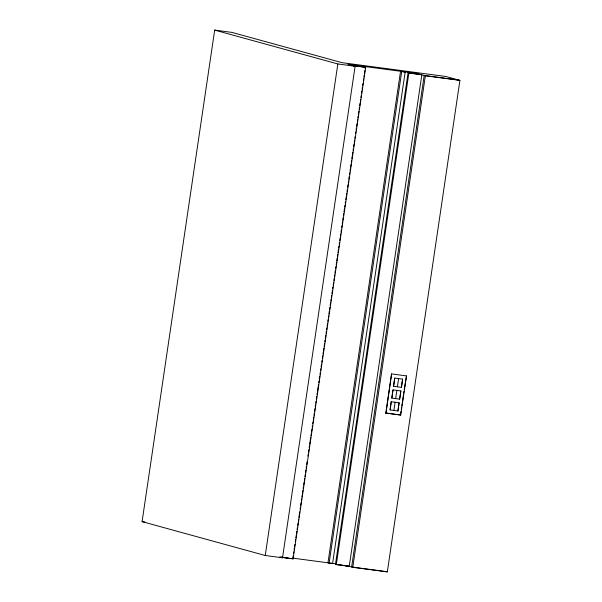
<?xml version="1.0" encoding="UTF-8"?>
<svg xmlns="http://www.w3.org/2000/svg" width="602" height="602" viewBox="0 0 602 602"><rect width="100%" height="100%" fill="white"/><g stroke="black" fill="none" stroke-linecap="round" stroke-linejoin="round"><path stroke-width="0.9" d="M459.913 80.367L425.358 75.769L416.96 73.459L347.858 64.263L355.105 66.258L282.519 557.791L265.241 555.495L142.087 521.633L214.673 30.1L231.951 32.395L342.064 62.676L445.713 76.462L459.913 80.367L387.327 571.9L352.78 567.302L346.188 565.489M265.241 555.495L337.827 63.962L214.673 30.1M292.843 558.302L293.257 555.511M293.528 553.652L293.806 551.801M294.077 549.942L294.355 548.083M294.626 546.225L294.905 544.366M295.311 541.574L295.59 539.716M295.86 537.857L296.274 535.073M296.545 533.214L296.824 531.355M297.095 529.497L297.373 527.638M297.644 525.779L298.058 522.995M298.336 521.136L298.607 519.278M298.878 517.419L299.706 511.843M300.12 509.059L300.39 507.2M300.661 505.341L301.075 502.55M301.354 500.691L301.625 498.832M301.903 496.974L302.174 495.115M302.452 493.256L302.859 490.472M303.137 488.613L303.408 486.755M303.686 484.896L304.093 482.112M304.371 480.253L304.642 478.394M304.921 476.536L305.191 474.677M305.47 472.818L305.876 470.027M306.155 468.168L306.426 466.317M306.704 464.458L307.11 461.666M307.938 456.09L308.209 454.232M308.487 452.373L308.901 449.589M309.172 447.73L309.443 445.871M309.721 444.013L310.685 437.511M310.956 435.652L311.226 433.794M311.505 431.935L311.919 429.143M312.19 427.285L312.468 425.426M312.739 423.575L313.017 421.716M313.288 419.857L313.702 417.066M313.973 415.207L314.252 413.348M314.522 411.49L314.936 408.705M315.207 406.847L315.486 404.988M315.757 403.129L316.035 401.271M316.306 399.412L316.72 396.628M316.991 394.769L317.269 392.91M317.54 391.052L318.503 384.543M318.774 382.684L319.052 380.833M319.323 378.974L319.737 376.182M320.008 374.324L320.287 372.465M320.557 370.606L320.836 368.748M321.107 366.889L321.521 364.105M321.792 362.246L322.07 360.387M322.341 358.529L322.755 355.744M323.033 353.886L323.304 352.027M323.583 350.168L323.853 348.31M324.124 346.451L324.538 343.659M324.817 341.801L325.088 339.949M325.366 338.091L325.772 335.299M326.051 333.44L326.322 331.582M326.6 329.723L326.871 327.864M327.149 326.006L327.556 323.221M327.834 321.363L328.105 319.504M328.383 317.645L328.654 315.787M328.933 313.928L329.339 311.144M329.618 309.285L329.888 307.426M330.167 305.568L330.573 302.776M330.852 300.917L331.123 299.059M331.401 297.207L331.672 295.349M331.95 293.49L332.357 290.698M332.635 288.84L332.906 286.981M333.184 285.122L333.598 282.338M333.869 280.479L334.148 278.621M334.419 276.762L334.689 274.903M334.968 273.045L335.382 270.26M335.653 268.402L335.931 266.543M336.202 264.684L336.473 262.826M336.751 260.967L337.165 258.175M337.436 256.317L337.714 254.465M337.985 252.607L338.399 249.815M338.67 247.956L338.949 246.098M339.219 244.239L339.498 242.38M339.769 240.522L340.183 237.737M340.454 235.879L340.732 234.02M341.003 232.161L341.417 229.377M341.688 227.518L341.966 225.66M342.237 223.801L342.515 221.942M342.786 220.084L343.2 217.292M343.471 215.433L343.75 213.575M344.02 211.723L344.434 208.932M344.705 207.073L344.984 205.214M345.255 203.356L345.533 201.497M345.804 199.638L346.218 196.854M346.496 194.995L346.767 193.137M347.038 191.278L347.316 189.419M347.587 187.561L348.001 184.776M348.28 182.918L348.55 181.059M348.829 179.2L349.235 176.409M349.514 174.55L349.785 172.691M350.063 170.833L350.334 168.981M350.612 167.123L351.019 164.331M351.297 162.472L351.568 160.614M351.846 158.755L352.253 155.971M352.531 154.112L352.802 152.253M353.081 150.395L353.351 148.536M353.63 146.677L354.036 143.893M354.315 142.034L354.586 140.176M354.864 138.317L355.135 136.458M355.549 133.667L355.82 131.808M356.098 129.949L356.369 128.091M356.647 126.239L357.061 123.448M357.332 121.589L357.603 119.73M357.881 117.872L358.152 116.013M358.431 114.154L358.845 111.37M359.116 109.511L359.386 107.653M359.665 105.794L360.079 103.01M360.35 101.151L360.628 99.292M360.899 97.434L361.177 95.575M361.448 93.716L361.862 90.925M362.133 89.066L362.412 87.207M362.682 85.356L362.961 83.497M363.367 80.706L363.646 78.847M363.917 76.988L364.195 75.13M364.466 73.271L364.88 70.487M365.151 68.628L365.429 66.769L364.27 66.453M280.141 557.136L293.099 558.859L365.685 67.326L351.914 65.385M329.121 563.126L401.707 71.593L400.548 71.277L327.962 562.81L329.121 563.126L332.575 563.585L405.161 72.052L404.002 71.736M408.058 72.85L421.829 74.799L349.243 566.332L336.285 564.608L335.472 564.383L408.058 72.85L421.016 74.573M336.285 564.608L408.871 73.075M352.78 567.302L425.358 75.769M385.799 413.032L391.578 373.895L406.493 375.911L400.714 415.049L385.799 413.032L400.714 415.049M386.032 413.1L391.578 373.895M390.021 409.917L391.232 401.722L399.118 402.791L397.914 410.985L390.141 409.947L391.232 401.722M391.767 398.08L392.978 389.893L400.872 390.954L399.66 399.149L391.887 398.118L392.978 389.893M393.52 386.251L394.724 378.056L402.618 379.125L401.406 387.319L393.633 386.281L394.724 378.056M400.481 414.989L401.022 411.347M401.286 409.526L401.557 407.704M401.827 405.883L402.226 403.152M402.497 401.331L403.438 394.965M403.709 393.144L403.98 391.323M404.243 389.502L406.493 375.911M349.017 64.587L352.373 65.407M365.429 66.769L360.816 65.994M401.707 71.593L405.161 72.052M417.427 73.685L418.119 73.783M352.727 65.603L365.685 67.326M337.827 63.962L355.105 66.258M458.754 80.051L424.199 75.453L351.621 566.986L385.257 571.464M142.087 521.633L144.819 521.994M292.783 558.129L335.163 563.765M281.555 557.181L287.967 558.062M340.446 565.015L347.505 565.955L345.729 565.466M281.059 557.143L293.099 558.859M335.472 564.383L348.43 566.106M402.618 379.125L401.406 387.319M398.614 378.575L397.403 386.77M400.872 390.954L399.66 399.149M396.868 390.405L395.657 398.599M399.118 402.791L397.914 410.985M395.115 402.241L393.911 410.436M386.168 571.584L387.327 571.9M331.416 563.269L332.575 563.585M279.802 557.046L282.519 557.791"/></g></svg>
